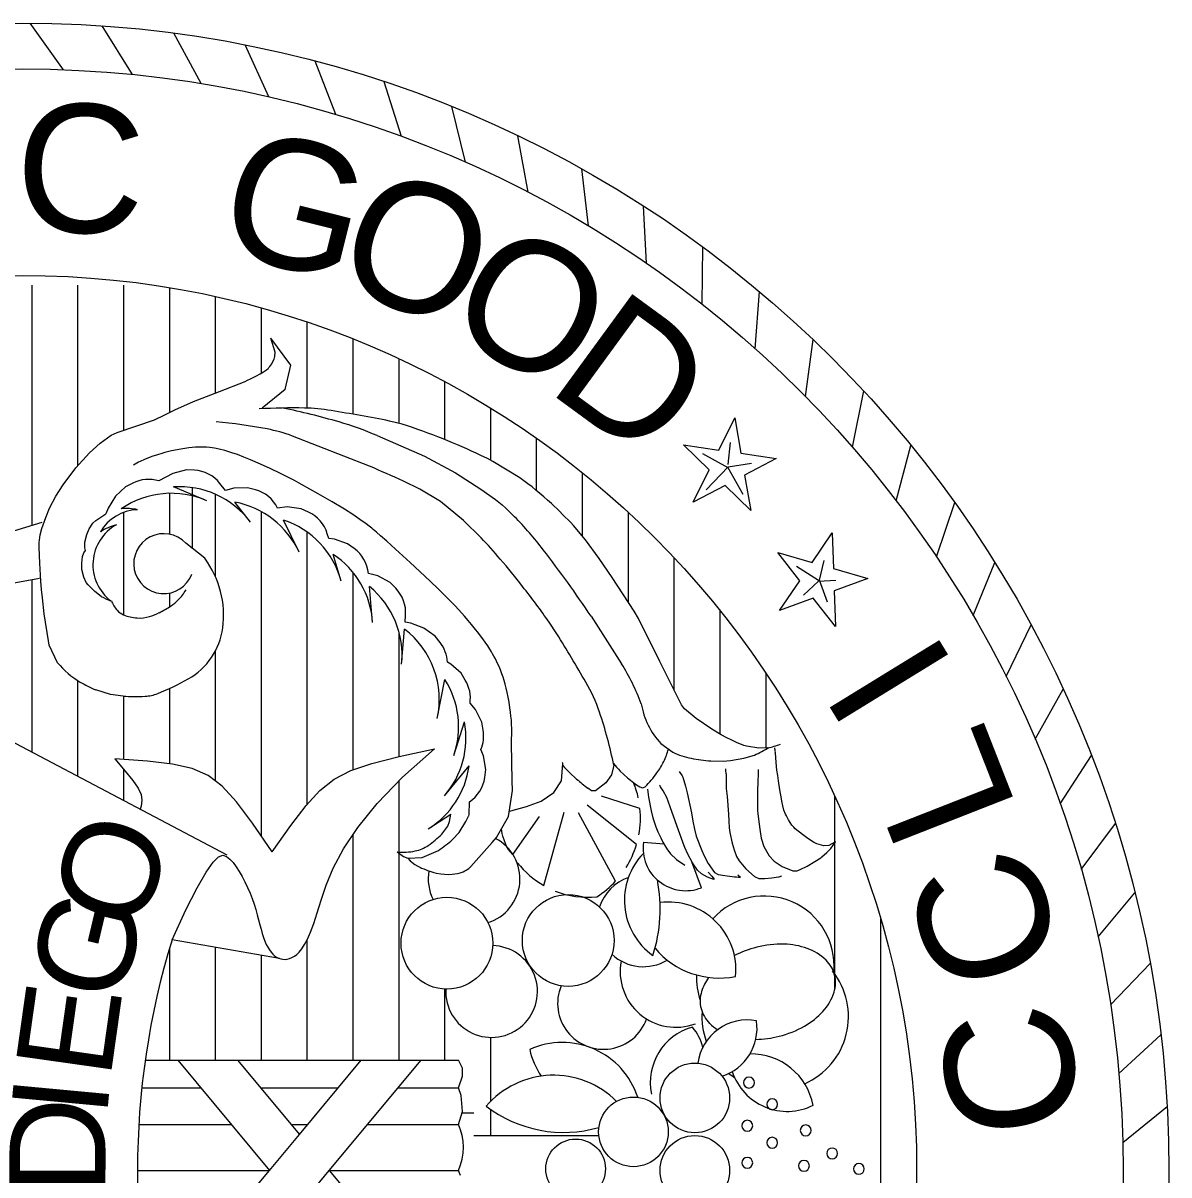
# Model space of a CAD drawing. Header units: inches. Extents: x -3905 to 10892, y 1064 to 9590.
# Drawn here: x 2168.037 to 2168.777, y 6465.191 to 6465.935 of the extents above; entities that cross this region are included whole.
import ezdxf
from ezdxf.enums import TextEntityAlignment as Align

# ---------------------------------------------------------------- set-up
doc = ezdxf.new("R2010")
doc.units = ezdxf.units.IN
doc.header["$MEASUREMENT"] = 0
doc.layers.add('_CoSD_TB', color=7, linetype='Continuous', lineweight=0)
doc.styles.add('CoSD TITLE', font='arial.ttf')

msp = doc.modelspace()

# ---------------------------------------------------------------- linework, layer by layer
at = {"layer": '_CoSD_TB', "color": 1, "linetype": 'Continuous'}
for p, q in [((2168.06336, 6465.9044), (2168.04189, 6465.93451)), ((2168.10793, 6465.90132), (2168.08839, 6465.93272)), ((2168.15222, 6465.89544), (2168.13469, 6465.92801)), ((2168.19605, 6465.8868), (2168.1806, 6465.9204)), ((2168.23925, 6465.87542), (2168.22594, 6465.90993)), ((2168.28165, 6465.86135), (2168.27053, 6465.89663)), ((2168.32309, 6465.84465), (2168.31421, 6465.88055)), ((2168.36339, 6465.82537), (2168.35678, 6465.86177)), ((2168.40241, 6465.80361), (2168.39809, 6465.84035)), ((2168.43998, 6465.77944), (2168.43798, 6465.81637)), ((2168.47595, 6465.75295), (2168.47628, 6465.78994)), ((2168.04303, 6465.61028), (2168.04303, 6465.76538)), ((2168.07266, 6465.64872), (2168.07266, 6465.76538)), ((2168.10229, 6465.67161), (2168.10229, 6465.76538)), ((2168.13192, 6465.68306), (2168.13192, 6465.76365)), ((2168.5102, 6465.72426), (2168.51285, 6465.76116)), ((2168.16155, 6465.69568), (2168.16155, 6465.75789)), ((2168.19118, 6465.70855), (2168.19118, 6465.7505)), ((2168.22081, 6465.6859), (2168.22081, 6465.74142)), ((2168.25044, 6465.68192), (2168.25044, 6465.73054)), ((2168.54258, 6465.69348), (2168.54754, 6465.73013)), ((2168.28007, 6465.67602), (2168.28007, 6465.71777)), ((2168.3097, 6465.66557), (2168.3097, 6465.70295)), ((2168.57295, 6465.66072), (2168.58021, 6465.69699)), ((2168.33933, 6465.65224), (2168.33933, 6465.68591)), ((2168.36896, 6465.63255), (2168.36896, 6465.66641)), ((2168.49271, 6465.64957), (2168.49421, 6465.66375)), ((2168.60122, 6465.62612), (2168.61073, 6465.66187)), ((2168.49271, 6465.64733), (2168.47629, 6465.65629)), ((2168.49271, 6465.64807), (2168.50764, 6465.65031)), ((2168.13398, 6465.6438), (2168.12484, 6465.63886)), ((2168.14269, 6465.64598), (2168.13398, 6465.6438)), ((2168.14788, 6465.64576), (2168.14269, 6465.64598)), ((2168.3986, 6465.60311), (2168.3986, 6465.64412)), ((2168.47853, 6465.63314), (2168.49271, 6465.64807)), ((2168.50242, 6465.63016), (2168.49271, 6465.64733)), ((2168.10342, 6465.63514), (2168.0969, 6465.62898)), ((2168.10806, 6465.63749), (2168.10342, 6465.63514)), ((2168.15596, 6465.62608), (2168.13436, 6465.63501)), ((2168.16803, 6465.63271), (2168.1644, 6465.63731)), ((2168.0969, 6465.62898), (2168.0921, 6465.6214)), ((2168.13192, 6465.60446), (2168.13192, 6465.63091)), ((2168.14673, 6465.59511), (2168.14673, 6465.63454)), ((2168.16155, 6465.57694), (2168.16155, 6465.63026)), ((2168.17328, 6465.63422), (2168.16803, 6465.63271)), ((2168.18225, 6465.63449), (2168.17328, 6465.63422)), ((2168.18728, 6465.63317), (2168.18225, 6465.63449)), ((2168.0921, 6465.6214), (2168.09071, 6465.6177)), ((2168.18407, 6465.61236), (2168.17395, 6465.6252)), ((2168.2079, 6465.62209), (2168.20161, 6465.62138)), ((2168.20161, 6465.62138), (2168.20161, 6465.62139)), ((2168.21679, 6465.62087), (2168.2079, 6465.62209)), ((2168.22153, 6465.61873), (2168.21679, 6465.62087)), ((2168.62725, 6465.58982), (2168.63899, 6465.6249)), ((2168.08239, 6465.61162), (2168.0842, 6465.61336)), ((2168.0842, 6465.61336), (2168.09071, 6465.6177)), ((2168.10229, 6465.55244), (2168.10229, 6465.61856)), ((2168.19118, 6465.40957), (2168.19118, 6465.61902)), ((2168.21549, 6465.59281), (2168.20536, 6465.61367)), ((2168.42823, 6465.56058), (2168.42823, 6465.6186)), ((2168.07832, 6465.60427), (2168.07993, 6465.60793)), ((2168.07993, 6465.60793), (2168.08239, 6465.61162)), ((2168.22081, 6465.43026), (2168.22081, 6465.60581)), ((2168.07712, 6465.5956), (2168.07717, 6465.59939)), ((2168.07717, 6465.59939), (2168.07832, 6465.60427)), ((2168.23462, 6465.60164), (2168.23371, 6465.60474)), ((2168.23837, 6465.60132), (2168.23462, 6465.60164)), ((2168.24685, 6465.59837), (2168.23837, 6465.60132)), ((2168.25107, 6465.59533), (2168.24685, 6465.59837)), ((2168.0751, 6465.58572), (2168.07568, 6465.59012)), ((2168.07568, 6465.59012), (2168.07653, 6465.59248)), ((2168.07653, 6465.59248), (2168.07744, 6465.59403)), ((2168.07744, 6465.59403), (2168.07712, 6465.5956)), ((2168.24266, 6465.57425), (2168.2376, 6465.59149)), ((2168.07527, 6465.58172), (2168.0751, 6465.58572)), ((2168.45786, 6465.50361), (2168.45786, 6465.58924)), ((2168.53676, 6465.58387), (2168.55094, 6465.57491)), ((2168.55169, 6465.57491), (2168.55467, 6465.5876)), ((2168.65095, 6465.55195), (2168.66487, 6465.58622)), ((2168.04303, 6465.46382), (2168.04303, 6465.57522)), ((2168.07639, 6465.57684), (2168.07527, 6465.58172)), ((2168.07801, 6465.57341), (2168.07639, 6465.57684)), ((2168.25044, 6465.45233), (2168.25044, 6465.57978)), ((2168.26025, 6465.57919), (2168.26025, 6465.57921)), ((2168.26637, 6465.57761), (2168.26025, 6465.57919)), ((2168.27424, 6465.5733), (2168.26637, 6465.57761)), ((2168.0793, 6465.57174), (2168.07801, 6465.57341)), ((2168.08353, 6465.56749), (2168.0793, 6465.57174)), ((2168.26299, 6465.54756), (2168.26099, 6465.57066)), ((2168.2779, 6465.5696), (2168.27424, 6465.5733)), ((2168.54124, 6465.56521), (2168.55094, 6465.57417)), ((2168.55094, 6465.57417), (2168.56214, 6465.57491)), ((2168.55691, 6465.56073), (2168.55169, 6465.57491)), ((2168.0877, 6465.56437), (2168.08353, 6465.56749)), ((2168.13192, 6465.55777), (2168.13192, 6465.5665)), ((2168.48749, 6465.47533), (2168.48749, 6465.5551)), ((2168.28392, 6465.54776), (2168.28427, 6465.55218)), ((2168.28765, 6465.54715), (2168.28392, 6465.54776)), ((2168.29603, 6465.54393), (2168.28765, 6465.54715)), ((2168.67223, 6465.51267), (2168.68828, 6465.546)), ((2168.28007, 6465.46089), (2168.28007, 6465.54121)), ((2168.28174, 6465.52051), (2168.28356, 6465.54324)), ((2168.30334, 6465.53874), (2168.29603, 6465.54393)), ((2168.30656, 6465.53465), (2168.30334, 6465.53874)), ((2168.16155, 6465.4451), (2168.16155, 6465.52935)), ((2168.31346, 6465.5207), (2168.31129, 6465.52184)), ((2168.32014, 6465.5147), (2168.31346, 6465.5207)), ((2168.07266, 6465.44821), (2168.07266, 6465.50995)), ((2168.30473, 6465.48544), (2168.30973, 6465.51074)), ((2168.32286, 6465.51027), (2168.32014, 6465.5147)), ((2168.51712, 6465.46658), (2168.51712, 6465.51464)), ((2168.13192, 6465.45632), (2168.13192, 6465.50498)), ((2168.691, 6465.47213), (2168.70911, 6465.50438)), ((2168.10229, 6465.45906), (2168.10229, 6465.49994)), ((2168.32951, 6465.49122), (2168.32592, 6465.49541)), ((2168.33349, 6465.48317), (2168.32951, 6465.49122)), ((2168.31541, 6465.4616), (2168.32236, 6465.48329)), ((2168.33438, 6465.47805), (2168.33349, 6465.48317)), ((2168.33463, 6465.46143), (2168.33289, 6465.46546)), ((2168.33605, 6465.45257), (2168.33463, 6465.46143)), ((2168.70719, 6465.43049), (2168.72728, 6465.46154)), ((2168.10229, 6465.43259), (2168.10229, 6465.45272)), ((2168.30941, 6465.43561), (2168.32532, 6465.45489)), ((2168.33538, 6465.44741), (2168.33605, 6465.45257)), ((2168.28007, 6465.26488), (2168.28007, 6465.44535)), ((2168.4357, 6465.42747), (2168.41088, 6465.4354)), ((2168.56156, 6465.31079), (2168.56156, 6465.43516)), ((2168.32531, 6465.42351), (2168.32561, 6465.43173)), ((2168.43345, 6465.40406), (2168.40154, 6465.42955)), ((2168.29898, 6465.41425), (2168.31345, 6465.42375)), ((2168.3116, 6465.41608), (2168.31273, 6465.41907)), ((2168.31273, 6465.41907), (2168.31345, 6465.42375)), ((2168.31882, 6465.41197), (2168.32331, 6465.41898)), ((2168.32331, 6465.41898), (2168.32497, 6465.42246)), ((2168.32497, 6465.42246), (2168.32507, 6465.42274)), ((2168.32507, 6465.42274), (2168.32531, 6465.42351)), ((2168.35361, 6465.39774), (2168.37069, 6465.42234)), ((2168.37354, 6465.37765), (2168.38665, 6465.42501)), ((2168.41996, 6465.38048), (2168.39608, 6465.42457)), ((2168.3077, 6465.41082), (2168.3116, 6465.41608)), ((2168.31463, 6465.4073), (2168.31882, 6465.41197)), ((2168.34665, 6465.41125), (2168.34628, 6465.41432)), ((2168.72073, 6465.38792), (2168.74274, 6465.41765)), ((2168.25044, 6465.26488), (2168.25044, 6465.41071)), ((2168.34707, 6465.40949), (2168.34665, 6465.41125)), ((2168.34813, 6465.40644), (2168.34707, 6465.40949)), ((2168.34954, 6465.40299), (2168.34813, 6465.40644)), ((2168.43794, 6465.40559), (2168.4511, 6465.40461)), ((2168.27875, 6465.3994), (2168.28289, 6465.39638)), ((2168.29511, 6465.39573), (2168.30547, 6465.40031)), ((2168.35081, 6465.40086), (2168.34954, 6465.40299)), ((2168.35361, 6465.39774), (2168.35081, 6465.40086)), ((2168.28289, 6465.39638), (2168.28576, 6465.39535)), ((2168.28576, 6465.39535), (2168.29511, 6465.39573)), ((2168.4754, 6465.37629), (2168.4692, 6465.39302)), ((2168.73157, 6465.34458), (2168.7554, 6465.37287)), ((2168.5912, 6465.03163), (2168.5912, 6465.35589)), ((2168.13192, 6465.26488), (2168.13192, 6465.33766)), ((2168.16155, 6465.26488), (2168.16155, 6465.33766)), ((2168.22081, 6465.26488), (2168.22081, 6465.34287)), ((2168.19118, 6465.26488), (2168.19118, 6465.33261)), ((2168.73967, 6465.30064), (2168.76523, 6465.32738)), ((2168.3097, 6465.26488), (2168.3097, 6465.31085)), ((2168.33933, 6465.23844), (2168.33933, 6465.27963)), ((2168.74499, 6465.25629), (2168.77218, 6465.28137)), ((2168.74752, 6465.21168), (2168.77623, 6465.23501)), ((2168.33933, 6465.21599), (2168.33933, 6465.23302))]:
    msp.add_line(p, q, dxfattribs=at)
at = {"layer": '_CoSD_TB', "color": 1}
for p, q in [((2168.21015, 6465.71371), (2168.19729, 6465.73102)), ((2168.20002, 6465.72201), (2168.19729, 6465.73102)), ((2168.19822, 6465.7151), (2168.19937, 6465.71758)), ((2168.19937, 6465.71758), (2168.19986, 6465.71928)), ((2168.19986, 6465.71928), (2168.20002, 6465.72201)), ((2168.19039, 6465.70807), (2168.19255, 6465.70937)), ((2168.19255, 6465.70937), (2168.19445, 6465.71065)), ((2168.19445, 6465.71065), (2168.19544, 6465.71147)), ((2168.19544, 6465.71147), (2168.19567, 6465.7117)), ((2168.19567, 6465.7117), (2168.196, 6465.71205)), ((2168.196, 6465.71205), (2168.19666, 6465.71282)), ((2168.19666, 6465.71282), (2168.19784, 6465.71444)), ((2168.19784, 6465.71444), (2168.19822, 6465.7151)), ((2168.20645, 6465.69799), (2168.21015, 6465.71371)), ((2168.16407, 6465.69666), (2168.18073, 6465.70318)), ((2168.18073, 6465.70318), (2168.18228, 6465.70386)), ((2168.18228, 6465.70386), (2168.18418, 6465.70477)), ((2168.18418, 6465.70477), (2168.1881, 6465.7068)), ((2168.1881, 6465.7068), (2168.19039, 6465.70807)), ((2168.1474, 6465.69014), (2168.16407, 6465.69666)), ((2168.20645, 6465.69799), (2168.19174, 6465.68594)), ((2168.13528, 6465.68471), (2168.1474, 6465.69014)), ((2168.12213, 6465.67825), (2168.12871, 6465.68148)), ((2168.12871, 6465.68148), (2168.13528, 6465.68471)), ((2168.48671, 6465.6588), (2168.49695, 6465.67955)), ((2168.49695, 6465.67955), (2168.50086, 6465.65675)), ((2168.09791, 6465.67014), (2168.11002, 6465.67419)), ((2168.11002, 6465.67419), (2168.12213, 6465.67825)), ((2168.28216, 6465.67549), (2168.274, 6465.67758)), ((2168.08699, 6465.66325), (2168.09423, 6465.6684)), ((2168.09423, 6465.6684), (2168.09791, 6465.67014)), ((2168.26092, 6465.64844), (2168.21122, 6465.66783)), ((2168.26598, 6465.66815), (2168.29648, 6465.6549)), ((2168.0714, 6465.64732), (2168.08005, 6465.65698)), ((2168.08005, 6465.65698), (2168.08699, 6465.66325)), ((2168.12889, 6465.65722), (2168.12694, 6465.65666)), ((2168.13318, 6465.65829), (2168.12889, 6465.65722)), ((2168.13909, 6465.65945), (2168.13318, 6465.65829)), ((2168.14423, 6465.66021), (2168.13909, 6465.65945)), ((2168.14858, 6465.66061), (2168.14423, 6465.66021)), ((2168.15125, 6465.66076), (2168.14858, 6465.66061)), ((2168.1527, 6465.6608), (2168.15125, 6465.66076)), ((2168.1541, 6465.66079), (2168.1527, 6465.6608)), ((2168.15578, 6465.66073), (2168.1541, 6465.66079)), ((2168.15791, 6465.66054), (2168.15578, 6465.66073)), ((2168.16081, 6465.6601), (2168.15791, 6465.66054)), ((2168.1639, 6465.65944), (2168.16081, 6465.6601)), ((2168.16758, 6465.65847), (2168.1639, 6465.65944)), ((2168.17198, 6465.65712), (2168.16758, 6465.65847)), ((2168.17563, 6465.65587), (2168.17198, 6465.65712)), ((2168.46382, 6465.66212), (2168.48671, 6465.6588)), ((2168.48039, 6465.64598), (2168.46382, 6465.66212)), ((2168.11563, 6465.65278), (2168.1128, 6465.6515)), ((2168.12048, 6465.65466), (2168.11563, 6465.65278)), ((2168.12397, 6465.65577), (2168.12048, 6465.65466)), ((2168.12694, 6465.65666), (2168.12397, 6465.65577)), ((2168.17986, 6465.65427), (2168.17563, 6465.65587)), ((2168.18404, 6465.65259), (2168.17986, 6465.65427)), ((2168.19064, 6465.64975), (2168.18404, 6465.65259)), ((2168.19692, 6465.64687), (2168.19064, 6465.64975)), ((2168.29648, 6465.6549), (2168.31647, 6465.64403)), ((2168.33723, 6465.65329), (2168.33292, 6465.65538)), ((2168.34071, 6465.65155), (2168.33723, 6465.65329)), ((2168.35807, 6465.64097), (2168.34071, 6465.65155)), ((2168.50086, 6465.65675), (2168.52375, 6465.65342)), ((2168.52375, 6465.65342), (2168.50328, 6465.64266)), ((2168.06305, 6465.63639), (2168.0714, 6465.64732)), ((2168.20346, 6465.64373), (2168.19692, 6465.64687)), ((2168.20772, 6465.64159), (2168.20346, 6465.64373)), ((2168.31647, 6465.64403), (2168.33292, 6465.63363)), ((2168.47015, 6465.62523), (2168.48039, 6465.64598)), ((2168.50328, 6465.64266), (2168.50719, 6465.61986)), ((2168.05839, 6465.62906), (2168.06305, 6465.63639)), ((2168.21244, 6465.63912), (2168.20772, 6465.64159)), ((2168.21717, 6465.63659), (2168.21244, 6465.63912)), ((2168.22788, 6465.63065), (2168.21717, 6465.63659)), ((2168.29356, 6465.63368), (2168.28293, 6465.63878)), ((2168.49062, 6465.636), (2168.47015, 6465.62523)), ((2168.50719, 6465.61986), (2168.49062, 6465.636)), ((2168.0544, 6465.6214), (2168.05839, 6465.62906)), ((2168.23691, 6465.62544), (2168.22788, 6465.63065)), ((2168.30686, 6465.62558), (2168.29356, 6465.63368)), ((2168.33292, 6465.63363), (2168.34243, 6465.62689)), ((2168.05182, 6465.61533), (2168.0544, 6465.6214)), ((2168.24479, 6465.62064), (2168.23691, 6465.62544)), ((2168.2502, 6465.61716), (2168.24479, 6465.62064)), ((2168.32181, 6465.61333), (2168.30686, 6465.62558)), ((2168.34243, 6465.62689), (2168.34666, 6465.62355)), ((2168.34666, 6465.62355), (2168.34901, 6465.62141)), ((2168.34901, 6465.62141), (2168.35465, 6465.61581)), ((2168.0494, 6465.60822), (2168.05182, 6465.61533)), ((2168.2547, 6465.6141), (2168.2502, 6465.61716)), ((2168.25875, 6465.61121), (2168.2547, 6465.6141)), ((2168.33306, 6465.60222), (2168.32181, 6465.61333)), ((2167.95475, 6465.58302), (2168.04961, 6465.61231)), ((2168.04837, 6465.60414), (2168.0494, 6465.60822)), ((2168.26075, 6465.60971), (2168.25875, 6465.61121)), ((2168.26251, 6465.60833), (2168.26075, 6465.60971)), ((2168.2634, 6465.6076), (2168.26251, 6465.60833)), ((2168.26561, 6465.60574), (2168.2634, 6465.6076)), ((2168.2682, 6465.6035), (2168.26561, 6465.60574)), ((2168.40054, 6465.60081), (2168.39265, 6465.61016)), ((2168.54686, 6465.58623), (2168.55981, 6465.6054)), ((2168.55981, 6465.6054), (2168.56061, 6465.58228)), ((2168.04761, 6465.59797), (2168.04763, 6465.59929)), ((2168.04762, 6465.5959), (2168.04761, 6465.59797)), ((2168.04763, 6465.59929), (2168.04775, 6465.6006)), ((2168.04775, 6465.6006), (2168.04837, 6465.60414)), ((2168.15452, 6465.58894), (2168.14226, 6465.59865)), ((2168.27212, 6465.60006), (2168.2682, 6465.6035)), ((2168.27787, 6465.5949), (2168.27212, 6465.60006)), ((2168.40938, 6465.58872), (2168.40054, 6465.60081)), ((2168.04796, 6465.5859), (2168.04762, 6465.5959)), ((2168.2873, 6465.58629), (2168.27787, 6465.5949)), ((2168.53886, 6465.57438), (2168.52463, 6465.59262)), ((2168.52463, 6465.59262), (2168.54686, 6465.58623)), ((2168.04871, 6465.57419), (2168.04796, 6465.5859)), ((2168.29669, 6465.5775), (2168.2873, 6465.58629)), ((2168.41773, 6465.57663), (2168.40938, 6465.58872)), ((2167.95475, 6465.55897), (2168.04777, 6465.57609)), ((2168.30473, 6465.5698), (2168.29669, 6465.5775)), ((2168.43193, 6465.55492), (2168.41773, 6465.57663)), ((2168.56061, 6465.58228), (2168.58284, 6465.57589)), ((2168.58284, 6465.57589), (2168.5611, 6465.56799)), ((2168.04918, 6465.56872), (2168.04871, 6465.57419)), ((2168.0497, 6465.56342), (2168.04918, 6465.56872)), ((2168.30988, 6465.56475), (2168.30473, 6465.5698)), ((2168.52591, 6465.55521), (2168.53886, 6465.57438)), ((2168.5611, 6465.56799), (2168.56189, 6465.54487)), ((2168.05095, 6465.55316), (2168.0497, 6465.56342)), ((2168.31392, 6465.56067), (2168.30988, 6465.56475)), ((2168.31607, 6465.55843), (2168.31392, 6465.56067)), ((2168.54766, 6465.56311), (2168.52591, 6465.55521)), ((2168.56189, 6465.54487), (2168.54766, 6465.56311)), ((2168.05358, 6465.53569), (2168.05095, 6465.55316)), ((2168.31869, 6465.55563), (2168.31607, 6465.55843)), ((2168.32229, 6465.55163), (2168.31869, 6465.55563)), ((2168.43464, 6465.55014), (2168.43193, 6465.55492)), ((2168.32471, 6465.54886), (2168.32229, 6465.55163)), ((2168.3269, 6465.54627), (2168.32471, 6465.54886)), ((2168.32955, 6465.54303), (2168.3269, 6465.54627)), ((2168.38204, 6465.54023), (2168.37706, 6465.54774)), ((2168.40414, 6465.55149), (2168.42381, 6465.52084)), ((2168.44857, 6465.52221), (2168.43464, 6465.55014)), ((2168.33095, 6465.54125), (2168.32955, 6465.54303)), ((2168.33274, 6465.53892), (2168.33095, 6465.54125)), ((2168.3342, 6465.53694), (2168.33274, 6465.53892)), ((2168.05408, 6465.53294), (2168.05358, 6465.53569)), ((2168.05948, 6465.52149), (2168.05408, 6465.53294)), ((2168.3358, 6465.5347), (2168.3342, 6465.53694)), ((2168.33737, 6465.53238), (2168.3358, 6465.5347)), ((2168.33877, 6465.53019), (2168.33737, 6465.53238)), ((2168.33973, 6465.52861), (2168.33877, 6465.53019)), ((2168.34054, 6465.52724), (2168.33973, 6465.52861)), ((2168.3414, 6465.52571), (2168.34054, 6465.52724)), ((2168.3423, 6465.52403), (2168.3414, 6465.52571)), ((2168.34307, 6465.52249), (2168.3423, 6465.52403)), ((2168.34398, 6465.52057), (2168.34307, 6465.52249)), ((2168.34486, 6465.51856), (2168.34398, 6465.52057)), ((2168.34579, 6465.51627), (2168.34486, 6465.51856)), ((2168.34656, 6465.51425), (2168.34579, 6465.51627)), ((2168.46251, 6465.49429), (2168.44857, 6465.52221)), ((2168.34727, 6465.51219), (2168.34656, 6465.51425)), ((2168.34796, 6465.51003), (2168.34727, 6465.51219)), ((2168.34866, 6465.50761), (2168.34796, 6465.51003)), ((2168.09372, 6465.50107), (2168.08427, 6465.50401)), ((2168.10185, 6465.49996), (2168.09372, 6465.50107)), ((2168.34932, 6465.50506), (2168.34866, 6465.50761)), ((2168.34994, 6465.50234), (2168.34932, 6465.50506)), ((2168.35055, 6465.49934), (2168.34994, 6465.50234)), ((2168.35114, 6465.49604), (2168.35055, 6465.49934)), ((2168.35169, 6465.4925), (2168.35114, 6465.49604)), ((2168.46446, 6465.49167), (2168.46251, 6465.49429)), ((2168.35208, 6465.48954), (2168.35169, 6465.4925)), ((2168.35237, 6465.48692), (2168.35208, 6465.48954)), ((2168.3526, 6465.48439), (2168.35237, 6465.48692)), ((2168.47194, 6465.48549), (2168.46446, 6465.49167)), ((2168.00914, 6465.48168), (2168.16881, 6465.39754)), ((2168.35278, 6465.48161), (2168.3526, 6465.48439)), ((2168.35289, 6465.47896), (2168.35278, 6465.48161)), ((2168.35292, 6465.47734), (2168.35289, 6465.47896)), ((2168.48205, 6465.47853), (2168.47194, 6465.48549)), ((2168.48823, 6465.4749), (2168.48205, 6465.47853)), ((2168.3526, 6465.46953), (2168.35275, 6465.47234)), ((2168.35275, 6465.47234), (2168.35291, 6465.47515)), ((2168.35291, 6465.47515), (2168.35292, 6465.47734)), ((2168.49188, 6465.473), (2168.48823, 6465.4749)), ((2168.49461, 6465.47164), (2168.49188, 6465.473)), ((2168.498, 6465.47008), (2168.49461, 6465.47164)), ((2168.28016, 6465.46091), (2168.30295, 6465.46602)), ((2168.28221, 6465.44757), (2168.30295, 6465.46602)), ((2168.3532, 6465.44536), (2168.3526, 6465.46953)), ((2168.44926, 6465.46931), (2168.45684, 6465.46373)), ((2168.50275, 6465.46811), (2168.498, 6465.47008)), ((2168.50454, 6465.46761), (2168.50275, 6465.46811)), ((2168.51236, 6465.46645), (2168.50454, 6465.46761)), ((2168.51824, 6465.46661), (2168.51236, 6465.46645)), ((2168.52321, 6465.46325), (2168.52312, 6465.4641)), ((2168.09655, 6465.45948), (2168.10325, 6465.45159)), ((2168.11753, 6465.45795), (2168.09655, 6465.45948)), ((2168.13376, 6465.45611), (2168.11753, 6465.45795)), ((2168.24902, 6465.45184), (2168.26259, 6465.45645)), ((2168.26259, 6465.45645), (2168.28016, 6465.46091)), ((2168.38495, 6465.44529), (2168.38588, 6465.45641)), ((2168.48148, 6465.45808), (2168.4895, 6465.45798)), ((2168.4895, 6465.45798), (2168.4942, 6465.45845)), ((2168.4942, 6465.45845), (2168.50285, 6465.45982)), ((2168.50285, 6465.45982), (2168.50957, 6465.46185)), ((2168.5237, 6465.45718), (2168.52321, 6465.46325)), ((2168.52409, 6465.45208), (2168.5237, 6465.45718)), ((2168.10325, 6465.45159), (2168.1082, 6465.44546)), ((2168.14644, 6465.45328), (2168.13376, 6465.45611)), ((2168.15675, 6465.44874), (2168.14644, 6465.45328)), ((2168.1659, 6465.4418), (2168.15675, 6465.44874)), ((2168.23822, 6465.44632), (2168.24902, 6465.45184)), ((2168.39479, 6465.44641), (2168.39025, 6465.45055)), ((2168.41724, 6465.4491), (2168.41369, 6465.44394)), ((2168.41876, 6465.45543), (2168.41724, 6465.4491)), ((2168.42288, 6465.45157), (2168.42772, 6465.44713)), ((2168.46104, 6465.45127), (2168.46286, 6465.44858)), ((2168.49138, 6465.44971), (2168.49145, 6465.44833)), ((2168.52467, 6465.44873), (2168.52409, 6465.45208)), ((2168.52526, 6465.44537), (2168.52467, 6465.44873)), ((2168.1082, 6465.44546), (2168.11155, 6465.44059)), ((2168.17506, 6465.43174), (2168.1659, 6465.4418)), ((2168.22897, 6465.43911), (2168.23822, 6465.44632)), ((2168.26592, 6465.43065), (2168.28221, 6465.44757)), ((2168.35336, 6465.43904), (2168.3532, 6465.44536)), ((2168.38015, 6465.43776), (2168.38495, 6465.44529)), ((2168.41369, 6465.44394), (2168.40695, 6465.43892)), ((2168.43553, 6465.44133), (2168.43737, 6465.44067)), ((2168.43737, 6465.44067), (2168.43906, 6465.44129)), ((2168.46286, 6465.44858), (2168.46331, 6465.4476)), ((2168.46331, 6465.4476), (2168.46505, 6465.44172)), ((2168.46505, 6465.44172), (2168.4661, 6465.43759)), ((2168.49145, 6465.44833), (2168.49145, 6465.4443)), ((2168.49145, 6465.4443), (2168.49145, 6465.44027)), ((2168.51179, 6465.44408), (2168.51171, 6465.43947)), ((2168.52613, 6465.43955), (2168.52526, 6465.44537)), ((2168.11155, 6465.44059), (2168.11344, 6465.43652)), ((2168.11344, 6465.43652), (2168.11403, 6465.43275)), ((2168.22003, 6465.42941), (2168.22897, 6465.43911)), ((2168.35077, 6465.42228), (2168.35336, 6465.43904)), ((2168.3718, 6465.43213), (2168.38015, 6465.43776)), ((2168.40444, 6465.43891), (2168.40209, 6465.44044)), ((2168.40695, 6465.43892), (2168.40444, 6465.43891)), ((2168.44049, 6465.43995), (2168.44127, 6465.43476)), ((2168.44127, 6465.43476), (2168.44283, 6465.42583)), ((2168.45062, 6465.43875), (2168.44981, 6465.44013)), ((2168.45296, 6465.43452), (2168.45062, 6465.43875)), ((2168.4553, 6465.42838), (2168.45296, 6465.43452)), ((2168.4661, 6465.43759), (2168.46895, 6465.42453)), ((2168.49145, 6465.44027), (2168.49193, 6465.43524)), ((2168.49193, 6465.43524), (2168.49291, 6465.42375)), ((2168.51171, 6465.43947), (2168.51171, 6465.42606)), ((2168.52701, 6465.43357), (2168.52613, 6465.43955)), ((2168.11348, 6465.42882), (2168.11287, 6465.42702)), ((2168.11403, 6465.43275), (2168.11348, 6465.42882)), ((2168.18542, 6465.41786), (2168.17506, 6465.43174)), ((2168.21018, 6465.41646), (2168.22003, 6465.42941)), ((2168.25345, 6465.41524), (2168.26592, 6465.43065)), ((2168.35221, 6465.42591), (2168.36229, 6465.42861)), ((2168.36229, 6465.42861), (2168.3718, 6465.43213)), ((2168.45978, 6465.41589), (2168.4553, 6465.42838)), ((2168.52725, 6465.4322), (2168.52701, 6465.43357)), ((2168.52789, 6465.42918), (2168.52725, 6465.4322)), ((2168.52867, 6465.42631), (2168.52789, 6465.42918)), ((2168.34296, 6465.40879), (2168.35077, 6465.42228)), ((2168.35131, 6465.42575), (2168.35221, 6465.42591)), ((2168.44283, 6465.42583), (2168.44392, 6465.42138)), ((2168.44392, 6465.42138), (2168.44594, 6465.41553)), ((2168.46895, 6465.42453), (2168.46988, 6465.41932)), ((2168.46988, 6465.41932), (2168.47081, 6465.41412)), ((2168.49291, 6465.42375), (2168.49315, 6465.41932)), ((2168.49315, 6465.41932), (2168.49339, 6465.41489)), ((2168.51171, 6465.42606), (2168.51186, 6465.42398)), ((2168.51186, 6465.42398), (2168.51259, 6465.41721)), ((2168.52964, 6465.42383), (2168.52867, 6465.42631)), ((2168.53024, 6465.42262), (2168.52964, 6465.42383)), ((2168.53169, 6465.42008), (2168.53024, 6465.42262)), ((2168.53387, 6465.41667), (2168.53169, 6465.42008)), ((2168.19819, 6465.39947), (2168.18542, 6465.41786)), ((2168.19819, 6465.39947), (2168.21018, 6465.41646)), ((2168.24421, 6465.40132), (2168.25345, 6465.41524)), ((2168.44594, 6465.41553), (2168.44722, 6465.41245)), ((2168.44722, 6465.41245), (2168.44906, 6465.40843)), ((2168.46426, 6465.4034), (2168.45978, 6465.41589)), ((2168.47081, 6465.41412), (2168.47205, 6465.40961)), ((2168.49339, 6465.41489), (2168.49377, 6465.41199)), ((2168.49377, 6465.41199), (2168.49525, 6465.40492)), ((2168.51259, 6465.41721), (2168.51302, 6465.41417)), ((2168.51302, 6465.41417), (2168.51405, 6465.40835)), ((2168.535, 6465.41529), (2168.53387, 6465.41667)), ((2168.53603, 6465.41435), (2168.535, 6465.41529)), ((2168.54075, 6465.41067), (2168.53603, 6465.41435)), ((2168.32645, 6465.38992), (2168.34013, 6465.40555)), ((2168.34013, 6465.40555), (2168.34296, 6465.40879)), ((2168.44906, 6465.40843), (2168.45051, 6465.40563)), ((2168.45051, 6465.40563), (2168.45296, 6465.40141)), ((2168.47205, 6465.40961), (2168.47556, 6465.40029)), ((2168.49525, 6465.40492), (2168.49644, 6465.40068)), ((2168.51405, 6465.40835), (2168.51577, 6465.40288)), ((2168.54421, 6465.40813), (2168.54075, 6465.41067)), ((2168.54786, 6465.40564), (2168.54421, 6465.40813)), ((2168.5499, 6465.40464), (2168.54786, 6465.40564)), ((2168.55439, 6465.4034), (2168.5499, 6465.40464)), ((2168.56189, 6465.40588), (2168.55761, 6465.40359)), ((2168.55887, 6465.40164), (2168.56189, 6465.40588)), ((2168.16354, 6465.39612), (2168.16636, 6465.39718)), ((2168.16636, 6465.39718), (2168.16869, 6465.39652)), ((2168.23757, 6465.38886), (2168.24421, 6465.40132)), ((2168.45296, 6465.40141), (2168.45544, 6465.39806)), ((2168.45544, 6465.39806), (2168.45919, 6465.39439)), ((2168.46473, 6465.40225), (2168.46426, 6465.4034)), ((2168.4666, 6465.39798), (2168.46473, 6465.40225)), ((2168.46958, 6465.39229), (2168.4666, 6465.39798)), ((2168.47556, 6465.40029), (2168.47713, 6465.39684)), ((2168.47713, 6465.39684), (2168.47975, 6465.39184)), ((2168.49644, 6465.40068), (2168.49807, 6465.39646)), ((2168.51577, 6465.40288), (2168.51921, 6465.39686)), ((2168.51921, 6465.39686), (2168.52233, 6465.3935)), ((2168.55315, 6465.39623), (2168.55642, 6465.39907)), ((2168.55761, 6465.40359), (2168.55439, 6465.4034)), ((2168.55642, 6465.39907), (2168.55887, 6465.40164)), ((2168.15543, 6465.38627), (2168.15998, 6465.39269)), ((2168.15998, 6465.39269), (2168.16354, 6465.39612)), ((2168.16869, 6465.39652), (2168.17078, 6465.39478)), ((2168.17078, 6465.39478), (2168.17282, 6465.39248)), ((2168.17282, 6465.39248), (2168.17484, 6465.3898)), ((2168.17484, 6465.3898), (2168.17682, 6465.38679)), ((2168.28576, 6465.39535), (2168.28729, 6465.39368)), ((2168.28729, 6465.39368), (2168.28839, 6465.39273)), ((2168.28839, 6465.39273), (2168.29036, 6465.39129)), ((2168.29036, 6465.39129), (2168.29215, 6465.39019)), ((2168.29215, 6465.39019), (2168.29341, 6465.38949)), ((2168.29341, 6465.38949), (2168.29396, 6465.38921)), ((2168.32579, 6465.38921), (2168.32623, 6465.38965)), ((2168.32623, 6465.38965), (2168.32639, 6465.38984)), ((2168.32639, 6465.38984), (2168.32645, 6465.38992)), ((2168.45919, 6465.39439), (2168.46462, 6465.39077)), ((2168.47293, 6465.38761), (2168.46958, 6465.39229)), ((2168.47975, 6465.39184), (2168.48393, 6465.38603)), ((2168.49807, 6465.39646), (2168.49971, 6465.39366)), ((2168.49971, 6465.39366), (2168.50411, 6465.3884)), ((2168.52233, 6465.3935), (2168.52759, 6465.38992)), ((2168.52759, 6465.38992), (2168.53439, 6465.38711)), ((2168.53925, 6465.38798), (2168.54358, 6465.39019)), ((2168.54358, 6465.39019), (2168.54862, 6465.39309)), ((2168.54862, 6465.39309), (2168.55244, 6465.39566)), ((2168.55244, 6465.39566), (2168.55315, 6465.39623)), ((2168.14966, 6465.37621), (2168.15543, 6465.38627)), ((2168.17682, 6465.38679), (2168.17872, 6465.38353)), ((2168.17872, 6465.38353), (2168.18054, 6465.38008)), ((2168.23293, 6465.37784), (2168.23757, 6465.38886)), ((2168.29396, 6465.38921), (2168.29463, 6465.38891)), ((2168.29463, 6465.38891), (2168.29601, 6465.38835)), ((2168.29601, 6465.38835), (2168.29764, 6465.38774)), ((2168.29764, 6465.38774), (2168.29855, 6465.38742)), ((2168.29855, 6465.38742), (2168.29985, 6465.387)), ((2168.29985, 6465.387), (2168.30262, 6465.38617)), ((2168.30262, 6465.38617), (2168.3043, 6465.38575)), ((2168.3043, 6465.38575), (2168.30705, 6465.38523)), ((2168.30705, 6465.38523), (2168.30942, 6465.38495)), ((2168.30942, 6465.38495), (2168.31226, 6465.38485)), ((2168.31226, 6465.38485), (2168.31439, 6465.38494)), ((2168.31439, 6465.38494), (2168.31605, 6465.38512)), ((2168.31605, 6465.38512), (2168.31787, 6465.38548)), ((2168.31787, 6465.38548), (2168.31965, 6465.38597)), ((2168.31965, 6465.38597), (2168.32143, 6465.38659)), ((2168.32143, 6465.38659), (2168.32254, 6465.38707)), ((2168.32254, 6465.38707), (2168.32337, 6465.38751)), ((2168.32337, 6465.38751), (2168.32411, 6465.38794)), ((2168.32411, 6465.38794), (2168.32515, 6465.38866)), ((2168.32515, 6465.38866), (2168.32579, 6465.38921)), ((2168.47549, 6465.38521), (2168.47293, 6465.38761)), ((2168.47925, 6465.38298), (2168.47549, 6465.38521)), ((2168.48336, 6465.38148), (2168.47925, 6465.38298)), ((2168.47972, 6465.38625), (2168.48204, 6465.38374)), ((2168.48204, 6465.38374), (2168.483, 6465.3826)), ((2168.483, 6465.3826), (2168.48359, 6465.38181)), ((2168.48359, 6465.38181), (2168.48336, 6465.38148)), ((2168.48393, 6465.38603), (2168.48626, 6465.38474)), ((2168.48626, 6465.38474), (2168.49057, 6465.3841)), ((2168.49057, 6465.3841), (2168.49531, 6465.38351)), ((2168.49895, 6465.38449), (2168.50066, 6465.38301)), ((2168.50411, 6465.3884), (2168.50977, 6465.38342)), ((2168.50977, 6465.38342), (2168.51256, 6465.38232)), ((2168.51256, 6465.38232), (2168.51442, 6465.38217)), ((2168.51442, 6465.38217), (2168.51639, 6465.38218)), ((2168.51639, 6465.38218), (2168.52088, 6465.38256)), ((2168.52088, 6465.38256), (2168.52511, 6465.38321)), ((2168.52511, 6465.38321), (2168.52566, 6465.38336)), ((2168.52566, 6465.38336), (2168.52729, 6465.38392)), ((2168.53439, 6465.38711), (2168.53719, 6465.38715)), ((2168.53719, 6465.38715), (2168.53763, 6465.38729)), ((2168.53763, 6465.38729), (2168.53925, 6465.38798)), ((2168.1424, 6465.36188), (2168.14966, 6465.37621)), ((2168.18054, 6465.38008), (2168.18224, 6465.37649)), ((2168.18224, 6465.37649), (2168.18381, 6465.37285)), ((2168.22967, 6465.36824), (2168.23293, 6465.37784)), ((2168.18381, 6465.37285), (2168.18521, 6465.36921)), ((2168.18521, 6465.36921), (2168.18644, 6465.36562)), ((2168.22719, 6465.36004), (2168.22967, 6465.36824)), ((2168.13342, 6465.34265), (2168.1424, 6465.36188)), ((2168.18644, 6465.36562), (2168.18752, 6465.36213)), ((2168.18752, 6465.36213), (2168.18847, 6465.35874)), ((2168.22496, 6465.3532), (2168.22719, 6465.36004)), ((2168.18847, 6465.35874), (2168.18934, 6465.35548)), ((2168.18934, 6465.35548), (2168.19014, 6465.35236)), ((2168.19014, 6465.35236), (2168.19091, 6465.34942)), ((2168.22288, 6465.3476), (2168.22496, 6465.3532)), ((2168.19091, 6465.34942), (2168.19169, 6465.34666)), ((2168.19169, 6465.34666), (2168.19249, 6465.3441)), ((2168.22093, 6465.34309), (2168.22288, 6465.3476)), ((2168.20278, 6465.3306), (2168.13342, 6465.34265)), ((2168.19249, 6465.3441), (2168.19335, 6465.34177)), ((2168.19335, 6465.34177), (2168.19428, 6465.33967)), ((2168.19428, 6465.33967), (2168.19526, 6465.33778)), ((2168.19526, 6465.33778), (2168.19629, 6465.3361)), ((2168.21733, 6465.3368), (2168.21908, 6465.33954)), ((2168.21908, 6465.33954), (2168.22093, 6465.34309)), ((2168.19629, 6465.3361), (2168.19738, 6465.33463)), ((2168.19738, 6465.33463), (2168.19853, 6465.33337)), ((2168.19853, 6465.33337), (2168.19973, 6465.33231)), ((2168.19973, 6465.33231), (2168.20098, 6465.33145)), ((2168.20098, 6465.33145), (2168.20227, 6465.33077)), ((2168.20227, 6465.33077), (2168.20361, 6465.3303)), ((2168.20361, 6465.3303), (2168.205, 6465.33004)), ((2168.205, 6465.33004), (2168.20642, 6465.32999)), ((2168.20642, 6465.32999), (2168.20788, 6465.33015)), ((2168.20788, 6465.33015), (2168.20937, 6465.33055)), ((2168.20937, 6465.33055), (2168.2109, 6465.33118)), ((2168.2109, 6465.33118), (2168.21245, 6465.33206)), ((2168.21245, 6465.33206), (2168.21403, 6465.3332)), ((2168.21403, 6465.3332), (2168.21565, 6465.33474)), ((2168.21565, 6465.33474), (2168.21733, 6465.3368)), ((2168.11611, 6465.26488), (2168.31837, 6465.26488)), ((2168.13717, 6465.26488), (2168.19643, 6465.19376)), ((2168.17574, 6465.26488), (2168.21571, 6465.21691)), ((2168.21571, 6465.21691), (2168.25569, 6465.26488)), ((2168.235, 6465.19376), (2168.29426, 6465.26488)), ((2168.32109, 6465.25979), (2168.31837, 6465.26488)), ((2168.32109, 6465.25469), (2168.32109, 6465.25979)), ((2168.31837, 6465.2471), (2168.32109, 6465.25469)), ((2168.11392, 6465.2471), (2168.15198, 6465.2471)), ((2168.19055, 6465.2471), (2168.24087, 6465.2471)), ((2168.27945, 6465.2471), (2168.31837, 6465.2471)), ((2168.32024, 6465.24214), (2168.31837, 6465.2471)), ((2168.32109, 6465.23181), (2168.32024, 6465.24214)), ((2168.31837, 6465.22339), (2168.32109, 6465.23181)), ((2168.32829, 6465.2308), (2168.32076, 6465.2308)), ((2168.11198, 6465.22339), (2168.17174, 6465.22339)), ((2168.21031, 6465.22339), (2168.22112, 6465.22339)), ((2168.25969, 6465.22339), (2168.31837, 6465.22339)), ((2168.31982, 6465.22001), (2168.31837, 6465.22339)), ((2168.32085, 6465.21639), (2168.31982, 6465.22001)), ((2168.19643, 6465.19376), (2168.21571, 6465.21691)), ((2168.32147, 6465.21259), (2168.32085, 6465.21639)), ((2168.32168, 6465.20871), (2168.32147, 6465.21259)), ((2168.40916, 6465.21599), (2168.32829, 6465.21599)), ((2168.32085, 6465.20097), (2168.32147, 6465.20481)), ((2168.32147, 6465.20481), (2168.32168, 6465.20871)), ((2168.31837, 6465.19376), (2168.31982, 6465.19726)), ((2168.31982, 6465.19726), (2168.32085, 6465.20097)), ((2168.11111, 6465.19376), (2168.19643, 6465.19376)), ((2168.13717, 6465.12265), (2168.19643, 6465.19376)), ((2168.21571, 6465.17062), (2168.235, 6465.19376)), ((2168.235, 6465.19376), (2168.24402, 6465.19376)), ((2168.235, 6465.19376), (2168.31837, 6465.19376)), ((2168.235, 6465.19376), (2168.29426, 6465.12265)), ((2168.31982, 6465.19038), (2168.31837, 6465.19376))]:
    msp.add_line(p, q, dxfattribs=at)
at = {"layer": '_CoSD_TB', "color": 1, "linetype": 'Continuous'}
for radius in [0.74077, 0.71114]:
    msp.add_circle((2168.03661, 6465.19376), radius, dxfattribs=at)
at = {"layer": '_CoSD_TB', "color": 1}
for centre, radius in [((2168.03661, 6465.19376), 0.5778), ((2168.31101, 6465.34045), 0.02963), ((2168.38934, 6465.34221), 0.02963), ((2168.47114, 6465.24055), 0.02248), ((2168.43148, 6465.21864), 0.02248), ((2168.39414, 6465.19474), 0.01927), ((2168.47114, 6465.19375), 0.02248)]:
    msp.add_circle(centre, radius, dxfattribs=at)
for centre, radius, start, end in [((2168.21143, 6465.33837), 0.34767, 88.75588, 93.58852), ((2168.11391, 6465.24055), 0.45463, 73.7236, 78.4531), ((2168.21633, 6465.56408), 0.12191, 80.59019, 88.75588), ((2167.99899, 6464.25261), 1.45127, 79.07672, 80.59019), ((2168.12656, 6465.30976), 0.36905, 79.33612, 84.49649), ((2168.17695, 6465.57737), 0.09674, 69.24735, 79.33612), ((2168.1793, 6465.4645), 0.22133, 66.94325, 73.7236), ((2168.15297, 6465.27348), 0.42226, 68.39106, 72.18478), ((2168.16687, 6465.30858), 0.3845, 64.41538, 68.39106), ((2168.14781, 6465.58348), 0.0765, 117.23795, 120.91124), ((2167.83364, 6464.64529), 1.09036, 65.66596, 66.9293), ((2168.23031, 6465.46441), 0.21794, 47.16549, 54.1102), ((2168.17797, 6465.40795), 0.29493, 43.28652, 47.16549), ((2168.18547, 6465.44998), 0.23689, 37.58349, 44.42736), ((2168.12807, 6465.58548), 0.01937, 42.87146, 339.52901), ((2168.07875, 6465.36035), 0.35096, 40.53396, 43.56368), ((2167.71494, 6465.08784), 0.83065, 33.93024, 37.58349), ((2168.10557, 6465.55223), 0.06119, 352.2377, 36.86847), ((2167.98167, 6465.27734), 0.47869, 37.80367, 40.53396), ((2168.10224, 6465.59539), 0.04845, 316.57079, 326.27614), ((2167.76083, 6465.10601), 0.7582, 35.63433, 37.80367), ((2168.11478, 6465.56987), 0.02216, 202.0389, 220.7772), ((2168.11828, 6465.5802), 0.02636, 303.39918, 316.57079), ((2168.1062, 6465.56247), 0.01082, 220.7772, 247.71567), ((2168.10648, 6465.59184), 0.04235, 286.9905, 296.21978), ((2168.0943, 6465.61657), 0.06993, 296.21978, 303.39918), ((2168.11276, 6465.57847), 0.02811, 247.71567, 266.18657), ((2168.11236, 6465.57258), 0.02221, 266.18657, 286.9905), ((2168.12201, 6465.54998), 0.0446, 299.42427, 352.2377), ((2166.67881, 6464.50029), 1.99561, 30.36107, 31.40696), ((2168.10336, 6465.55831), 0.05728, 220.00764, 239.32128), ((2168.3048, 6465.44603), 0.14056, 20.42038, 32.1534), ((2168.11306, 6465.57467), 0.0763, 239.32128, 247.83319), ((2168.06078, 6465.65854), 0.16924, 291.9958, 299.42427), ((2168.31077, 6465.45627), 0.10426, 18.60723, 30.36107), ((2168.11504, 6465.52421), 0.02436, 272.33464, 291.9958), ((2168.1099, 6465.65012), 0.15038, 266.92958, 272.33464), ((2168.48503, 6465.50301), 0.04915, 189.28875, 223.28503), ((2168.13916, 6465.39849), 0.28534, 11.51021, 18.60723), ((2168.40617, 6465.4795), 0.04984, 334.10759, 344.00287), ((2168.47714, 6465.50539), 0.04634, 244.02234, 259.56406), ((2168.48231, 6465.52428), 0.06812, 293.59334, 302.51657), ((2168.51096, 6465.50688), 0.04092, 280.24919, 292.20187), ((2168.34403, 6465.44277), 0.18036, 6.79394, 7.56703), ((2168.20899, 6465.42353), 0.17992, 10.53247, 10.76894), ((2168.46585, 6465.49349), 0.06003, 217.96871, 224.28847), ((2168.40674, 6465.47922), 0.0492, 324.14874, 334.10759), ((2168.49354, 6465.59447), 0.13692, 259.56406, 264.94667), ((2168.4724, 6465.53564), 0.11827, 222.9032, 226.00638), ((2168.37519, 6465.50202), 0.08813, 316.44211, 324.14874), ((2168.38573, 6465.44082), 0.10603, 4.81389, 6.57349), ((2169.08793, 6465.42692), 0.5764, 177.45111, 178.29401), ((2168.51687, 6465.58806), 0.187, 229.24362, 232.13319), ((2168.49168, 6465.52513), 0.10087, 230.65131, 236.1773), ((2168.3309, 6465.36753), 0.13932, 31.40696, 32.59419), ((2168.32854, 6465.38194), 0.02963, 287.61225, 62.14093), ((2168.32854, 6465.38194), 0.02963, 169.87118, 206.56001), ((2168.43787, 6465.35489), 0.02963, 108.91102, 162.4649), ((2168.51568, 6465.57249), 0.19008, 263.84739, 265.46795), ((2168.51601, 6465.32579), 0.04509, 355.24354, 137.5312), ((2168.61902, 6465.19376), 0.50791, 162.95412, 197.04588), ((2168.33985, 6465.30925), 0.02963, 176.95001, 88.55321), ((2168.52723, 6465.27338), 0.06644, 104.07003, 117.34056), ((2168.52723, 6465.27338), 0.06644, 88.63295, 104.07003), ((2168.52768, 6465.29218), 0.04764, 70.37997, 88.63295), ((2168.43787, 6465.35489), 0.02963, 226.84003, 301.30334), ((2168.53231, 6465.30515), 0.03386, 45.92356, 70.37997), ((2168.52304, 6465.29304), 0.04733, 293.72346, 38.37565), ((2168.54183, 6465.31498), 0.02018, 14.07003, 45.92356), ((2168.51651, 6465.31778), 0.04426, 177.21728, 198.63503), ((2168.50778, 6465.299), 0.03386, 145.10343, 162.21651), ((2168.54183, 6465.31498), 0.02018, 342.21651, 14.07003), ((2168.41214, 6465.30159), 0.02963, 157.50285, 340.08205), ((2168.49474, 6465.30318), 0.02018, 162.21651, 194.07003), ((2168.5288, 6465.31916), 0.03386, 317.7601, 342.21651), ((2168.49474, 6465.30318), 0.02018, 194.07003, 225.92356), ((2168.52304, 6465.29304), 0.04733, 176.16607, 199.82296), ((2168.5186, 6465.32842), 0.04764, 299.50712, 317.7601), ((2168.50427, 6465.31302), 0.03386, 225.92356, 237.07933), ((2168.50934, 6465.34479), 0.06644, 284.07003, 299.50712), ((2168.50934, 6465.34479), 0.06644, 270.97475, 284.07003), ((2168.38552, 6465.22512), 0.05123, 17.99628, 114.23861), ((2168.41367, 6465.28276), 0.05038, 192.5281, 213.95816), ((2168.52304, 6465.29304), 0.04733, 230.8232, 236.28385), ((2168.3799, 6465.19766), 0.05752, 44.96135, 139.25203), ((2168.50611, 6465.25043), 0.00351, 90, 270), ((2168.50611, 6465.25043), 0.00351, 270, 90), ((2168.38635, 6465.30068), 0.0824, 232.61998, 286.08866), ((2168.5211, 6465.23644), 0.00351, 90, 270), ((2168.5211, 6465.23644), 0.00351, 270, 90), ((2168.50498, 6465.22259), 0.00351, 90, 270), ((2168.50498, 6465.22259), 0.00351, 270, 90), ((2168.54273, 6465.21958), 0.00351, 90, 270), ((2168.54273, 6465.21958), 0.00351, 270, 90), ((2168.5211, 6465.2116), 0.00351, 90, 270), ((2168.5211, 6465.2116), 0.00351, 270, 90), ((2168.55983, 6465.20468), 0.00351, 90, 270), ((2168.55983, 6465.20468), 0.00351, 270, 90), ((2168.50498, 6465.19866), 0.00351, 90, 270), ((2168.50498, 6465.19866), 0.00351, 270, 90), ((2168.5416, 6465.1967), 0.00351, 90, 270), ((2168.5416, 6465.1967), 0.00351, 270, 90), ((2168.57708, 6465.19474), 0.00351, 90, 270), ((2168.57708, 6465.19474), 0.00351, 270, 90)]:
    msp.add_arc(centre, radius, start, end, dxfattribs=at)
at = {"layer": '_CoSD_TB', "color": 1, "linetype": 'Continuous'}
for centre, radius, start, end in [((2168.14695, 6465.62356), 0.02222, 38.24779, 87.59733), ((2168.11811, 6465.61768), 0.02222, 72.38793, 116.89726), ((2168.13841, 6465.57802), 0.05714, 36.95097, 94.06677), ((2168.13295, 6465.57378), 0.05714, 66.2509, 124.42565), ((2168.18162, 6465.61168), 0.02222, 25.9067, 75.25623), ((2168.11241, 6465.59097), 0.02939, 92.68198, 149.25696), ((2168.10393, 6465.58657), 0.0345, 78.10655, 95.45354), ((2168.16354, 6465.56902), 0.05714, 24.60987, 79.50372), ((2168.18749, 6465.5594), 0.05714, 15.06611, 71.77419), ((2168.21239, 6465.59847), 0.02222, 16.36294, 65.71247), ((2168.11173, 6465.58482), 0.02939, 118.84898, 232.56867), ((2168.10605, 6465.57713), 0.0345, 104.27354, 123.22618), ((2168.20597, 6465.5439), 0.05714, 3.66577, 56.39326), ((2168.23811, 6465.57728), 0.02222, 4.9626, 54.31214), ((2168.2249, 6465.52636), 0.05714, 354.12202, 50.83009), ((2168.26212, 6465.55395), 0.02222, 355.41884, 44.76838), ((2168.1072, 6465.59792), 0.0388, 239.83348, 249.89607), ((2168.24894, 6465.49778), 0.05714, 347.52117, 52.70769), ((2168.28909, 6465.52091), 0.02222, 2.38289, 38.16753), ((2168.2614, 6465.48025), 0.05714, 340.94957, 32.25066), ((2168.30393, 6465.49863), 0.02222, 351.65607, 31.59593), ((2168.26616, 6465.47295), 0.05714, 319.18431, 10.42676), ((2168.31248, 6465.47425), 0.02222, 336.69179, 9.83067), ((2168.26872, 6465.46272), 0.05714, 301.97608, 352.12608), ((2168.31335, 6465.45026), 0.02222, 303.49621, 352.62244), ((2168.37571, 6465.42143), 0.06029, 12.31221, 22.12324), ((2168.37571, 6465.42143), 0.06029, 349.45986, 5.75263), ((2168.26253, 6465.45657), 0.06429, 304.52656, 314.63808), ((2168.25723, 6465.473), 0.08724, 303.57212, 311.14282), ((2168.4652, 6465.40185), 0.02752, 172.18286, 291.74516), ((2168.28273, 6465.43744), 0.03825, 264.03292, 281.74955), ((2168.28578, 6465.42277), 0.02326, 281.74955, 304.52656), ((2168.46931, 6465.36811), 0.04364, 136.03695, 234.58345), ((2168.37571, 6465.42143), 0.06029, 327.76394, 343.25884), ((2168.40189, 6465.42726), 0.05714, 217.65566, 240.25358), ((2168.37571, 6465.42143), 0.06029, 302.25192, 317.21588), ((2168.35288, 6465.36242), 0.09591, 341.85336, 11.33988), ((2168.40189, 6465.42726), 0.05714, 248.39224, 276.02908), ((2168.45407, 6465.3234), 0.04359, 354.1762, 97.076), ((2168.48686, 6465.37227), 0.05433, 220.27365, 281.22279), ((2168.45887, 6465.32212), 0.03597, 169.06502, 290.58992), ((2168.47925, 6465.25057), 0.0369, 105.25075, 191.84152), ((2168.45018, 6465.26811), 0.02649, 10.75283, 42.99972), ((2168.50495, 6465.25879), 0.0321, 79.12261, 172.56038), ((2168.47839, 6465.28579), 0.03292, 288.32357, 7.89166), ((2168.50746, 6465.22819), 0.04076, 10.69971, 91.09226), ((2168.53083, 6465.26935), 0.0375, 198.41285, 296.40662)]:
    msp.add_arc(centre, radius, start, end, dxfattribs=at)

# ---------------------------------------------------------------- texts
at = {"layer": '_CoSD_TB', "color": 1, "style": 'CoSD TITLE'}
for s, height, rotation, p in [('C', 0.08297, 358.12994, (2168.03105, 6465.80063)), ('G', 0.08297, 345.90396, (2168.15969, 6465.78804)), ('O', 0.08297, 338.54285, (2168.23481, 6465.76738)), ('O', 0.08297, 331.18174, (2168.30667, 6465.73725)), ('D', 0.08297, 323.82063, (2168.37408, 6465.69817)), ('O', 0.06206, 71.50631, (2168.11272, 6465.34635)), ('G', 0.06206, 76.6965, (2168.10099, 6465.29993)), ('E', 0.06206, 81.96298, (2168.09344, 6465.25193)), ('I', 0.06206, 84.67244, (2168.09127, 6465.22702)), ('D', 0.06206, 89.94336, (2168.09045, 6465.1784))]:
    msp.add_text(s, height=height, rotation=rotation, dxfattribs=at).set_placement(p)
for s, rotation, p in [('I', 121.56113, (2168.59648, 6465.5098)), ('L', 111.4077, (2168.62959, 6465.44118)), ('C', 108.81016, (2168.65846, 6465.35543)), ('C', 99.15859, (2168.67471, 6465.25764))]:
    msp.add_text(s, height=0.08297, rotation=rotation, dxfattribs=at).set_placement(p, align=Align.MIDDLE)

doc.saveas('drawing.dxf')
